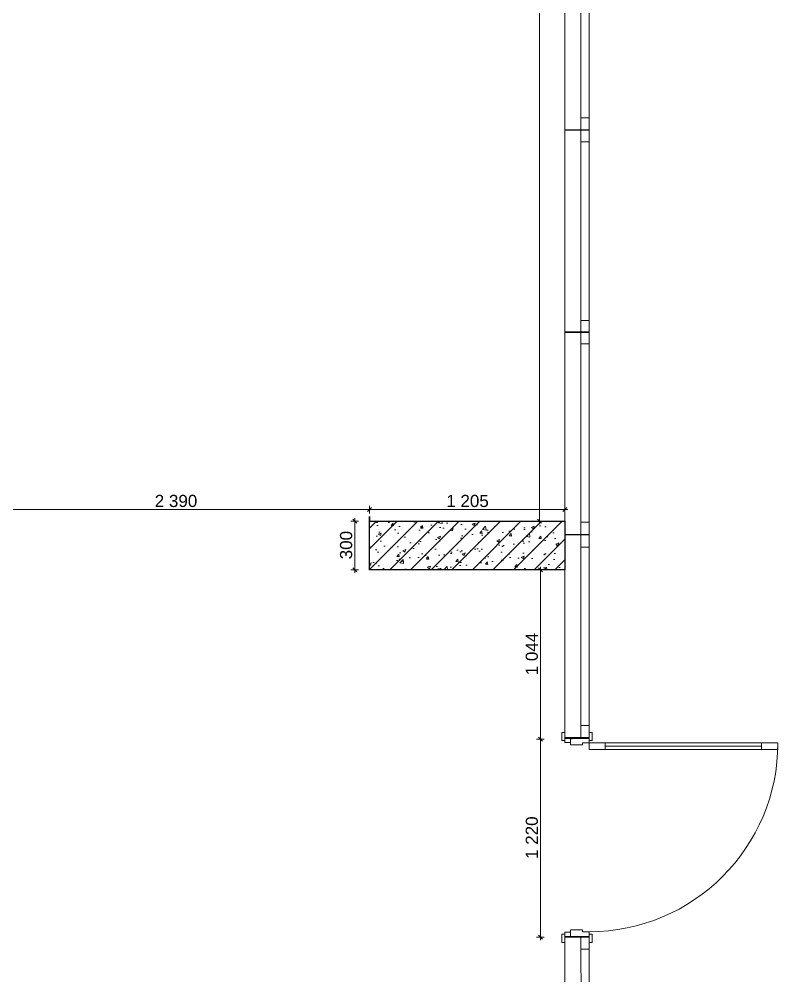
# Model space of a CAD drawing. Header units: millimetres. Extents: x 2336463 to 2579121, y 595385 to 778077.
# Drawn here: x 2455242 to 2459920, y 732755 to 738652 of the extents above; entities that cross this region are included whole.
import ezdxf

# ---------------------------------------------------------------- set-up
doc = ezdxf.new("R2010")
doc.units = ezdxf.units.MM
doc.header["$MEASUREMENT"] = 0
doc.layers.add('+обмер', color=7, linetype='Continuous')
doc.layers.add('сит план', color=7, linetype='Continuous')
doc.layers.add('+обмер_Ном._пера__242', color=7, linetype='Continuous', lineweight=13, true_color=0x1b55b5)
doc.layers.add('сит план_Ном._пера__87', color=7, linetype='Continuous', lineweight=20, true_color=0x6a6a6a)
for name, color, linetype, lineweight in [('Двери ARCHICAD_Ном._пера__1', 7, 'Continuous', 13), ('Окна ARCHICAD_Ном._пера__1', 7, 'Continuous', 13), ('сит план_Ном._пера__1', 7, 'Continuous', 13), ('сит план_Ном._пера__21', 7, 'Continuous', 30)]:
    doc.layers.add(name, color=color, linetype=linetype, lineweight=lineweight)
doc.styles.add('СГЕНЕРИР_СТИЛЬ_1', font='arial.ttf')
doc.dimstyles.new('СГЕНЕРИР_СТИЛЬ__1', dxfattribs={"dimtxt": 75, "dimasz": 23.75, "dimexe": 0.18, "dimexo": 300, "dimgap": 0, "dimtad": 1, "dimtih": 1, "dimtoh": 1, "dimdec": 0, "dimzin": 0, "dimdsep": 46, "dimtxsty": 'СГЕНЕРИР_СТИЛЬ_1', "dimblk": 'ARROWHEAD_6', "dimblk1": 'ARROWHEAD_6', "dimblk2": 'ARROWHEAD_6', "dimcen": 0.09, "dimclrd": 256, "dimclre": 256, "dimclrt": 256, "dimazin": 0, "dimtfac": 1, "dimtdec": 4, "dimtmove": 0, "dimatfit": 3, "dimfxl": 0, "dimtolj": 1, "dimtzin": 0, "dimarcsym": 0})
doc.dimstyles.new('СГЕНЕРИР_СТИЛЬ__2', dxfattribs={"dimtxt": 75, "dimasz": 23.75, "dimexe": 0.18, "dimexo": 300, "dimgap": 0, "dimtad": 1, "dimdec": 0, "dimzin": 0, "dimdsep": 46, "dimtxsty": 'СГЕНЕРИР_СТИЛЬ_1', "dimblk": 'ARROWHEAD_6', "dimblk1": 'ARROWHEAD_6', "dimblk2": 'ARROWHEAD_6', "dimcen": 0.09, "dimclrd": 256, "dimclre": 256, "dimclrt": 256, "dimazin": 0, "dimtfac": 1, "dimtdec": 4, "dimtmove": 0, "dimatfit": 3, "dimfxl": 0, "dimtolj": 1, "dimtzin": 0, "dimarcsym": 0})
pattern_1 = [(50, (2086872.01, 585813.69), (-182.18467, 15.939086), [19.05, -209.55]), (355, (2086872.01, 585813.69), (-35.24342, 191.056845), [15.24, -167.64058]), (100.451445, (2086887.2, 585812.36), (146.94125, 175.11775), [16.19001, -178.090245]), (46.1842, (2086872.01, 585864.49), (-271.07904, 42.04233), [28.575, -314.325]), (96.63556, (2086894.6, 585860.98), (237.40413, 247.42612), [24.28502, -267.1356]), (351.18415, (2086872.01, 585864.49), (237.40413, 247.42612), [22.85997, -251.45973]), (21, (2086897.41, 585851.79), (-151.61439, 102.2652), [19.05, -209.55]), (326, (2086897.41, 585851.79), (61.80203, 184.18797), [15.24, -167.64]), (71.451445, (2086910.05, 585843.26), (213.41642, 81.92277), [16.19001, -178.08994]), (37.5, (2086872.015, 585813.686), (3.088603, 84.555039), [0, -165.608, 0, -170.18, 0, -168.275]), (7.5, (2086872.015, 585813.69), (66.819663, 100.180575), [0, -97.028, 0, -161.798, 0, -64.135]), (327.5, (2086815.37, 585813.686), (-135.590595, 5.728744), [0, -63.5, 0, -198.12, 0, -262.89]), (317.5, (2086789.97, 585813.69), (148.12918, 25.42649), [0, -82.55, 0, -131.572, 0, -186.69])]
pattern_2 = [(45, (2086872.015, 585813.69), (-63.639609, 63.639609), [])]

# ---------------------------------------------------------------- blocks, each defined once
blk = doc.blocks.new('Окно 25_9')
at = {"layer": 'Окна ARCHICAD_Ном._пера__1', "color": 7, "linetype": 'Continuous', "lineweight": 13}
for p, q in [((-502.5, 100), (502.5, 100)), ((-502.5, 0), (-502.5, 100)), ((502.5, 0), (502.5, 100)), ((-502.5, 0), (-427.5, 0)), ((-502.5, -50), (-502.5, 0)), ((-502.5, -50), (-502.5, 0)), ((-427.5, 0), (-427.5, -50)), ((-427.5, 0), (427.5, 0)), ((427.5, -50), (427.5, 0)), ((427.5, 0), (502.5, 0)), ((502.5, -50), (502.5, 0)), ((502.5, -50), (502.5, 0)), ((-502.5, -50), (502.5, -50)), ((-427.5, -50), (-502.5, -50)), ((427.5, -50), (-427.5, -50)), ((502.5, -50), (427.5, -50))]:
    blk.add_line(p, q, dxfattribs=at)
blk = doc.blocks.new('Стена_90', base_point=(2458757.9, 731988.9))
at = {"layer": 'сит план_Ном._пера__87', "linetype": 'Continuous', "lineweight": 20, "true_color": 0x6a6a6a}
h = blk.add_hatch(dxfattribs=at)
h.set_pattern_fill('Блоки_Бетонные_Эффективные', color=251, style=0, pattern_type=2)
h.set_pattern_definition(pattern_2)
h.paths.add_polyline_path([(2458606.4, 732993.8), (2458606.4, 732993.7), (2458683.3, 732993.8)])
h = blk.add_hatch(dxfattribs=at)
h.set_pattern_fill('Блоки_Бетонные_Эффективные', color=251, style=0, pattern_type=2)
h.set_pattern_definition(pattern_2)
h.paths.add_polyline_path([(2458757.9, 731988.9), (2458607.9, 731988.7), (2458607.9, 731988.6), (2458757.9, 731988.9)])
at = {"layer": 'сит план_Ном._пера__1', "color": 7, "linetype": 'Continuous', "lineweight": 13}
for p, q in [((2458706.4, 732993.8), (2458606.4, 732993.7)), ((2458756.4, 732993.9), (2458706.4, 732993.8)), ((2458707.9, 731988.8), (2458607.9, 731988.7)), ((2458757.9, 731988.9), (2458707.9, 731988.8))]:
    blk.add_line(p, q, dxfattribs=at)
at = {"layer": 'сит план_Ном._пера__1', "color": 7, "linetype": 'Continuous', "lineweight": 13, "flags": 128}
for points in [[(2458606.4, 732993.8), (2458606.4, 732993.6)], [(2458607.9, 731988.6), (2458757.9, 731988.9)], [(2458607.9, 731988.7), (2458607.9, 731988.6)]]:
    blk.add_lwpolyline(points, dxfattribs=at)
at = {"layer": 'Окна ARCHICAD_Ном._пера__1', "color": 7, "linetype": 'Continuous', "lineweight": 13, "xscale": -1, "zscale": 1000, "rotation": 90.08706478415122}
blk.add_blockref('Окно 25_9', (2458707.2, 732491.3), dxfattribs=at)
blk = doc.blocks.new('Однопольная Дверь 25_2')
at = {"layer": 'Двери ARCHICAD_Ном._пера__1', "color": 7, "linetype": 'Continuous', "lineweight": 13}
for p, q in [((542, 1064), (542, 1164)), ((542, 1164), (582, 1164)), ((582, 1164), (582, 1064)), ((582, 1064), (542, 1064)), ((562, 1064), (562, 100)), ((542, 0), (542, 100)), ((542, 100), (582, 100)), ((582, 100), (582, 0)), ((-647, 0), (-647, 19)), ((-647, 19), (-597, 19)), ((-597, 0), (-647, 0)), ((-610, 0), (-647, 0)), ((-610, 0), (-647, 0)), ((-582, 0), (-610, 0)), ((-610, 0), (-610, -115)), ((-610, 0), (-610, -115)), ((-610, 0), (-610, -115)), ((-597, 19), (-597, 0)), ((-582, -40), (-582, 0)), ((582, 0), (542, 0)), ((610, 0), (582, 0)), ((582, 0), (582, -40)), ((597, 19), (647, 19)), ((597, 0), (597, 19)), ((647, 0), (597, 0)), ((610, -115), (610, 0)), ((610, 0), (610, -115)), ((610, 0), (610, -115)), ((610, 0), (647, 0)), ((610, 0), (647, 0)), ((647, 19), (647, 0)), ((-570, -40), (-582, -40)), ((-570, -115), (-570, -40)), ((582, -40), (570, -40)), ((570, -40), (570, -115)), ((-610, -150), (-610, -115)), ((-610, -115), (-585, -115)), ((-610, -115), (-570, -115)), ((-610, -115), (-610, -150)), ((-610, -115), (-610, -150)), ((-585, -115), (-585, -150)), ((570, -115), (610, -115)), ((585, -150), (585, -115)), ((585, -115), (610, -115)), ((610, -115), (610, -150)), ((610, -115), (610, -150)), ((610, -115), (610, -150)), ((-647, -169), (-647, -150)), ((-647, -150), (-597, -150)), ((-610, -150), (-647, -150)), ((-610, -150), (-647, -150)), ((-597, -169), (-647, -169)), ((-585, -150), (-610, -150)), ((-597, -150), (-597, -169)), ((610, -150), (585, -150)), ((597, -150), (647, -150)), ((597, -169), (597, -150)), ((647, -169), (597, -169)), ((610, -150), (647, -150)), ((610, -150), (647, -150)), ((647, -150), (647, -169))]:
    blk.add_line(p, q, dxfattribs=at)
at = {"layer": 'Двери ARCHICAD_Ном._пера__1', "color": 7, "linetype": 'Continuous', "lineweight": 13, "flags": 128}
for points in [[(562, 1064), (562, 100), (542, 100), (542, 1064)], [(582, 1064), (582, 100), (562, 100), (562, 1064)]]:
    blk.add_lwpolyline(points, close=True, dxfattribs=at)
at = {"layer": 'Двери ARCHICAD_Ном._пера__1', "color": 7, "linetype": 'Continuous', "lineweight": 13}
blk.add_arc((582, 0), 1164, 90, 180, dxfattribs=at)
blk = doc.blocks.new('Стена_91', base_point=(2458756.4, 732993.9))
at = {"layer": 'сит план_Ном._пера__87', "linetype": 'Continuous', "lineweight": 20, "true_color": 0x6a6a6a}
h = blk.add_hatch(dxfattribs=at)
h.set_pattern_fill('Блоки_Бетонные_Эффективные', color=251, style=0, pattern_type=2)
h.set_pattern_definition(pattern_2)
h.paths.add_polyline_path([(2458606.4, 732993.8), (2458756.4, 732993.9), (2458756.4, 732998.7), (2458606.4, 732998.7)])
at = {"layer": 'сит план_Ном._пера__1', "color": 7, "linetype": 'Continuous', "lineweight": 13}
for p, q in [((2458606.4, 734218.7), (2458606.4, 734255.7)), ((2458641.4, 734218.7), (2458606.4, 734218.7)), ((2458756.4, 734218.7), (2458641.4, 734218.7)), ((2458756.4, 734218.7), (2458756.4, 734255.7)), ((2458606.4, 732998.7), (2458606.4, 732961.7)), ((2458641.4, 732998.7), (2458606.4, 732998.7)), ((2458756.4, 732998.7), (2458641.4, 732998.7)), ((2458756.4, 732998.7), (2458756.4, 732961.7))]:
    blk.add_line(p, q, dxfattribs=at)
at = {"layer": 'сит план_Ном._пера__1', "color": 7, "linetype": 'Continuous', "lineweight": 13, "flags": 128}
for points in [[(2458606.4, 732998.7), (2458606.4, 732993.8)], [(2458756.4, 732993.9), (2458756.4, 732998.7)]]:
    blk.add_lwpolyline(points, dxfattribs=at)
at = {"layer": 'Двери ARCHICAD_Ном._пера__1', "color": 7, "linetype": 'Continuous', "lineweight": 13, "xscale": -1, "zscale": 1000, "rotation": 269.9988757126482}
blk.add_blockref('Однопольная Дверь 25_2', (2458756.4, 733608.7), dxfattribs=at)
blk = doc.blocks.new('Окно 25_10')
at = {"layer": 'Окна ARCHICAD_Ном._пера__1', "color": 7, "linetype": 'Continuous', "lineweight": 13}
for p, q in [((-625, 100), (625, 100)), ((-625, 0), (-625, 100)), ((625, 0), (625, 100)), ((-625, 0), (-550, 0)), ((-625, -50), (-625, 0)), ((-625, -50), (-625, 0)), ((-550, 0), (-550, -50)), ((-550, 0), (550, 0)), ((550, -50), (550, 0)), ((550, 0), (625, 0)), ((625, -50), (625, 0)), ((625, -50), (625, 0)), ((-625, -50), (625, -50)), ((-550, -50), (-625, -50)), ((550, -50), (-550, -50)), ((625, -50), (550, -50))]:
    blk.add_line(p, q, dxfattribs=at)
blk = doc.blocks.new('Стена_92', base_point=(2458756.4, 734213.9))
at = {"layer": 'сит план_Ном._пера__87', "linetype": 'Continuous', "lineweight": 20, "true_color": 0x6a6a6a}
h = blk.add_hatch(dxfattribs=at)
h.set_pattern_fill('Блоки_Бетонные_Эффективные', color=251, style=0, pattern_type=2)
h.set_pattern_definition(pattern_2)
h.paths.add_polyline_path([(2458606.5, 735473.3), (2458756.5, 735473.3), (2458756.5, 735475.5), (2458606.5, 735475.5)])
h = blk.add_hatch(dxfattribs=at)
h.set_pattern_fill('Блоки_Бетонные_Эффективные', color=251, style=0, pattern_type=2)
h.set_pattern_definition(pattern_2)
h.paths.add_polyline_path([(2458606.4, 734213.9), (2458756.4, 734213.9), (2458756.4, 734223.3), (2458606.4, 734223.3)])
at = {"layer": 'сит план_Ном._пера__1', "color": 7, "linetype": 'Continuous', "lineweight": 13}
for p, q in [((2458706.5, 735475.5), (2458606.5, 735475.5)), ((2458706.5, 735473.3), (2458606.5, 735473.3)), ((2458756.5, 735475.5), (2458706.5, 735475.5)), ((2458756.5, 735473.3), (2458706.5, 735473.3)), ((2458706.4, 734223.3), (2458606.4, 734223.3)), ((2458756.4, 734223.3), (2458706.4, 734223.3))]:
    blk.add_line(p, q, dxfattribs=at)
at = {"layer": 'сит план_Ном._пера__1', "color": 7, "linetype": 'Continuous', "lineweight": 13, "flags": 128}
for points in [[(2458756.5, 735473.3), (2458756.5, 735475.5)], [(2458606.4, 734223.3), (2458606.4, 734213.9)], [(2458756.4, 734213.9), (2458756.4, 734223.3)]]:
    blk.add_lwpolyline(points, dxfattribs=at)
at = {"layer": 'Окна ARCHICAD_Ном._пера__1', "color": 7, "linetype": 'Continuous', "lineweight": 13, "zscale": 1000, "rotation": 89.99891644592849}
for p in [(2458706.5, 738593.2), (2458706.5, 737344.9), (2458706.5, 736100.5), (2458706.5, 734848.3)]:
    blk.add_blockref('Окно 25_10', p, dxfattribs=at)
blk = doc.blocks.new('Стена_93', base_point=(2458756.5, 735257.9))
at = {"layer": 'сит план_Ном._пера__87', "linetype": 'Continuous', "lineweight": 20, "true_color": 0x6a6a6a}
h = blk.add_hatch(dxfattribs=at)
h.set_pattern_fill('Блоки_Бетонные_Эффективные', color=251, style=0, pattern_type=2)
h.set_pattern_definition(pattern_2)
h.paths.add_polyline_path([(2458606.5, 735557.9), (2457401.8, 735557.9), (2457401.8, 735257.9), (2458606.5, 735257.9)])
at = {"layer": 'сит план_Ном._пера__1', "color": 7, "linetype": 'Continuous', "lineweight": 13, "flags": 128}
for points in [[(2458606.5, 735557.9), (2457401.8, 735557.9)], [(2457401.8, 735557.9), (2457401.8, 735257.9)], [(2457401.8, 735257.9), (2458606.5, 735257.9)]]:
    blk.add_lwpolyline(points, dxfattribs=at)
blk = doc.blocks.new('*D2140', base_point=(2086872, 585813.7))
at = {"layer": '+обмер_Ном._пера__242', "color": 152, "linetype": 'Continuous', "lineweight": 13, "true_color": 0x1b55b5}
for p, q in [((2455024.3, 735641.2), (2454999.3, 735616.2)), ((2455011.8, 735605.2), (2455011.8, 735652.1)), ((2455011.8, 735628.7), (2457401.8, 735628.7)), ((2457414.3, 735641.2), (2457389.3, 735616.2)), ((2457401.8, 735605.2), (2457401.8, 735652.1))]:
    blk.add_line(p, q, dxfattribs=at)
at = {"layer": '+обмер_Ном._пера__242', "color": 152, "lineweight": 13, "true_color": 0x1b55b5, "insert": (2456078.5, 735643.7), "char_height": 75, "attachment_point": 7, "style": 'СГЕНЕРИР_СТИЛЬ_1'}
blk.add_mtext('\\A1;{\\pql;\\fArial|b0|i0|c204|p38;2\xa0390}', dxfattribs=at)
blk = doc.blocks.new('ARROWHEAD_6')
at = {"color": 0, "linetype": 'Continuous', "lineweight": 0}
for p, q in [((0, 0), (-1, 0)), ((-0.5, -0.5), (0.5, 0.5))]:
    blk.add_line(p, q, dxfattribs=at)
blk = doc.blocks.new('*D2141', base_point=(2086872, 585813.7))
at = {"layer": '+обмер_Ном._пера__242', "color": 152, "linetype": 'Continuous', "lineweight": 13, "true_color": 0x1b55b5}
for p, q in [((2457414.3, 735641.2), (2457389.3, 735616.2)), ((2457401.8, 735605.2), (2457401.8, 735652.1)), ((2457401.8, 735628.7), (2458606.5, 735628.7)), ((2458594, 735616.2), (2458619, 735641.2)), ((2458606.5, 735605.2), (2458606.5, 735652.1)), ((2458606.5, 735628.7), (2458625.2, 735628.7))]:
    blk.add_line(p, q, dxfattribs=at)
at = {"layer": '+обмер_Ном._пера__242', "color": 152, "lineweight": 13, "true_color": 0x1b55b5, "insert": (2457875.9, 735643.7), "char_height": 75, "attachment_point": 7, "style": 'СГЕНЕРИР_СТИЛЬ_1'}
blk.add_mtext('\\A1;{\\pql;\\fArial|b0|i0|c204|p38;1\xa0205}', dxfattribs=at)
blk = doc.blocks.new('*D2158', base_point=(2086872, 585813.7))
at = {"layer": '+обмер_Ном._пера__242', "color": 152, "linetype": 'Continuous', "lineweight": 13, "true_color": 0x1b55b5}
for p, q in [((2458480.1, 734213.9), (2458433.2, 734213.9)), ((2458444.1, 734226.4), (2458469.1, 734201.4)), ((2458456.6, 732993.8), (2458456.6, 734213.9)), ((2458480.1, 732993.8), (2458433.2, 732993.8)), ((2458444.1, 733006.3), (2458469.1, 732981.3)), ((2458456.6, 732975), (2458456.6, 732993.8))]:
    blk.add_line(p, q, dxfattribs=at)
at = {"layer": '+обмер_Ном._пера__242', "color": 152, "lineweight": 13, "true_color": 0x1b55b5, "insert": (2458441.6, 733475.6), "char_height": 75, "attachment_point": 7, "rotation": 90, "style": 'СГЕНЕРИР_СТИЛЬ_1'}
blk.add_mtext('\\A1;{\\pql;\\fArial|b0|i0|c204|p38;1\xa0220}', dxfattribs=at)
blk = doc.blocks.new('*D2159', base_point=(2086872, 585813.7))
at = {"layer": '+обмер_Ном._пера__242', "color": 152, "linetype": 'Continuous', "lineweight": 13, "true_color": 0x1b55b5}
for p, q in [((2458469.1, 735245.4), (2458444.1, 735270.4)), ((2458456.6, 735257.9), (2458456.6, 735276.6)), ((2458480.1, 735257.9), (2458433.2, 735257.9)), ((2458456.6, 734213.9), (2458456.6, 735257.9)), ((2458480.1, 734213.9), (2458433.2, 734213.9)), ((2458444.1, 734226.4), (2458469.1, 734201.4))]:
    blk.add_line(p, q, dxfattribs=at)
at = {"layer": '+обмер_Ном._пера__242', "color": 152, "lineweight": 13, "true_color": 0x1b55b5, "insert": (2458441.6, 734607.6), "char_height": 75, "attachment_point": 7, "rotation": 90, "style": 'СГЕНЕРИР_СТИЛЬ_1'}
blk.add_mtext('\\A1;{\\pql;\\fArial|b0|i0|c204|p38;1\xa0044}', dxfattribs=at)
blk = doc.blocks.new('*D2160', base_point=(2086872, 585813.7))
at = {"layer": '+обмер_Ном._пера__242', "color": 152, "linetype": 'Continuous', "lineweight": 13, "true_color": 0x1b55b5}
for p, q in [((2457324.1, 735545.4), (2457299.1, 735570.4)), ((2457311.6, 735557.9), (2457311.6, 735576.6)), ((2457335.1, 735557.9), (2457288.2, 735557.9)), ((2457311.6, 735257.9), (2457311.6, 735557.9)), ((2457299.1, 735270.4), (2457324.1, 735245.4)), ((2457335.1, 735257.9), (2457288.2, 735257.9)), ((2457311.6, 735239.1), (2457311.6, 735257.9))]:
    blk.add_line(p, q, dxfattribs=at)
at = {"layer": '+обмер_Ном._пера__242', "color": 152, "lineweight": 13, "true_color": 0x1b55b5, "insert": (2457296.6, 735322.5), "char_height": 75, "attachment_point": 7, "rotation": 90, "style": 'СГЕНЕРИР_СТИЛЬ_1'}
blk.add_mtext('\\A1;{\\pql;\\fArial|b0|i0|c204|p38;300}', dxfattribs=at)
blk = doc.blocks.new('*D2162', base_point=(2086872, 585813.7))
at = {"layer": '+обмер_Ном._пера__242', "color": 152, "linetype": 'Continuous', "lineweight": 13, "true_color": 0x1b55b5}
for p, q in [((2458474.6, 742754.9), (2458427.7, 742754.9)), ((2458463.7, 742742.4), (2458438.7, 742767.4)), ((2458451.2, 742754.9), (2458451.2, 742773.6)), ((2458451.2, 735557.9), (2458451.2, 742754.9)), ((2458438.7, 735570.4), (2458463.7, 735545.4)), ((2458474.6, 735557.9), (2458427.7, 735557.9)), ((2458451.2, 735539.1), (2458451.2, 735557.9))]:
    blk.add_line(p, q, dxfattribs=at)
at = {"layer": '+обмер_Ном._пера__242', "color": 152, "lineweight": 13, "true_color": 0x1b55b5, "insert": (2458436.2, 739028.1), "char_height": 75, "attachment_point": 7, "rotation": 90, "style": 'СГЕНЕРИР_СТИЛЬ_1'}
blk.add_mtext('\\A1;{\\pql;\\fArial|b0|i0|c204|p38;7\xa0197}', dxfattribs=at)

msp = doc.modelspace()

# ---------------------------------------------------------------- hatches: boundary and pattern name
at = {"layer": 'сит план_Ном._пера__1', "linetype": 'Continuous', "lineweight": 13}
h = msp.add_hatch(dxfattribs=at)
h.set_pattern_fill('AR_CONC', style=0, pattern_type=2)
h.set_pattern_definition(pattern_1)
h.paths.add_polyline_path([(2457401.8, 735557.9), (2457401.7, 735557.9), (2457401.7, 735585.6), (2457401.8, 735585.6)])
h = msp.add_hatch(dxfattribs=at)
h.set_pattern_fill('AR_CONC', style=0, pattern_type=2)
h.set_pattern_definition(pattern_1)
h.paths.add_polyline_path([(2458606.5, 735257.9), (2457401.8, 735257.9), (2457401.8, 735557.9), (2458606.5, 735557.9)])

# ---------------------------------------------------------------- linework, layer by layer
at = {"layer": 'сит план_Ном._пера__21', "color": 7, "linetype": 'Continuous', "lineweight": 30, "flags": 128}
for points in [[(2457401.8, 735557.9), (2457401.7, 735557.9), (2457401.7, 735585.6), (2457401.8, 735585.6)], [(2458606.5, 735257.9), (2457401.8, 735257.9), (2457401.8, 735557.9), (2458606.5, 735557.9)]]:
    msp.add_lwpolyline(points, close=True, dxfattribs=at)

# ---------------------------------------------------------------- block references
at = {"layer": 'сит план', "color": 7, "lineweight": 13}
for name, p in [('Стена_92', (2458756.4, 734213.9)), ('Стена_93', (2458756.5, 735257.9)), ('Стена_91', (2458756.4, 732993.9)), ('Стена_90', (2458757.9, 731988.9))]:
    msp.add_blockref(name, p, dxfattribs=at)

# ---------------------------------------------------------------- dimensions: what is measured, and where the dimension line sits
at = {"layer": '+обмер', "color": 152, "linetype": 'Continuous', "lineweight": 13, "true_color": 0x1b55b5}
for base, p1, p2, picture, middle in [((2458451.2, 742754.9), (2458606.5, 735557.9), (2458606.6, 742754.9), '*D2162', (2458398.7, 739157)), ((2457311.6, 735557.9), (2457401.8, 735257.9), (2457401.8, 735557.9), '*D2160', (2457259.1, 735408.3)), ((2458456.6, 735257.9), (2458606.4, 734213.9), (2458606.5, 735257.9), '*D2159', (2458404.1, 734736.5)), ((2458456.6, 734213.9), (2458606.4, 732993.8), (2458606.4, 734213.9), '*D2158', (2458404.1, 733604.4))]:
    dim = msp.add_linear_dim(base=base, p1=p1, p2=p2, angle=90, dimstyle='СГЕНЕРИР_СТИЛЬ__2', dxfattribs=at)
    dim.commit()
    dim.dimension.update_dxf_attribs({"geometry": picture, "text_midpoint": middle, "dimtype": 160, "text_rotation": 90})
for base, p1, p2, picture, middle in [((2457401.8, 735628.7), (2455011.8, 735557.9), (2457401.8, 735557.9), '*D2140', (2456207.4, 735681.2)), ((2458606.5, 735628.7), (2457401.8, 735557.9), (2458606.5, 735557.9), '*D2141', (2458004.7, 735681.2))]:
    dim = msp.add_linear_dim(base=base, p1=p1, p2=p2, dimstyle='СГЕНЕРИР_СТИЛЬ__1', dxfattribs=at)
    dim.commit()
    dim.dimension.update_dxf_attribs({"geometry": picture, "text_midpoint": middle, "dimtype": 160})

doc.saveas('drawing.dxf')
